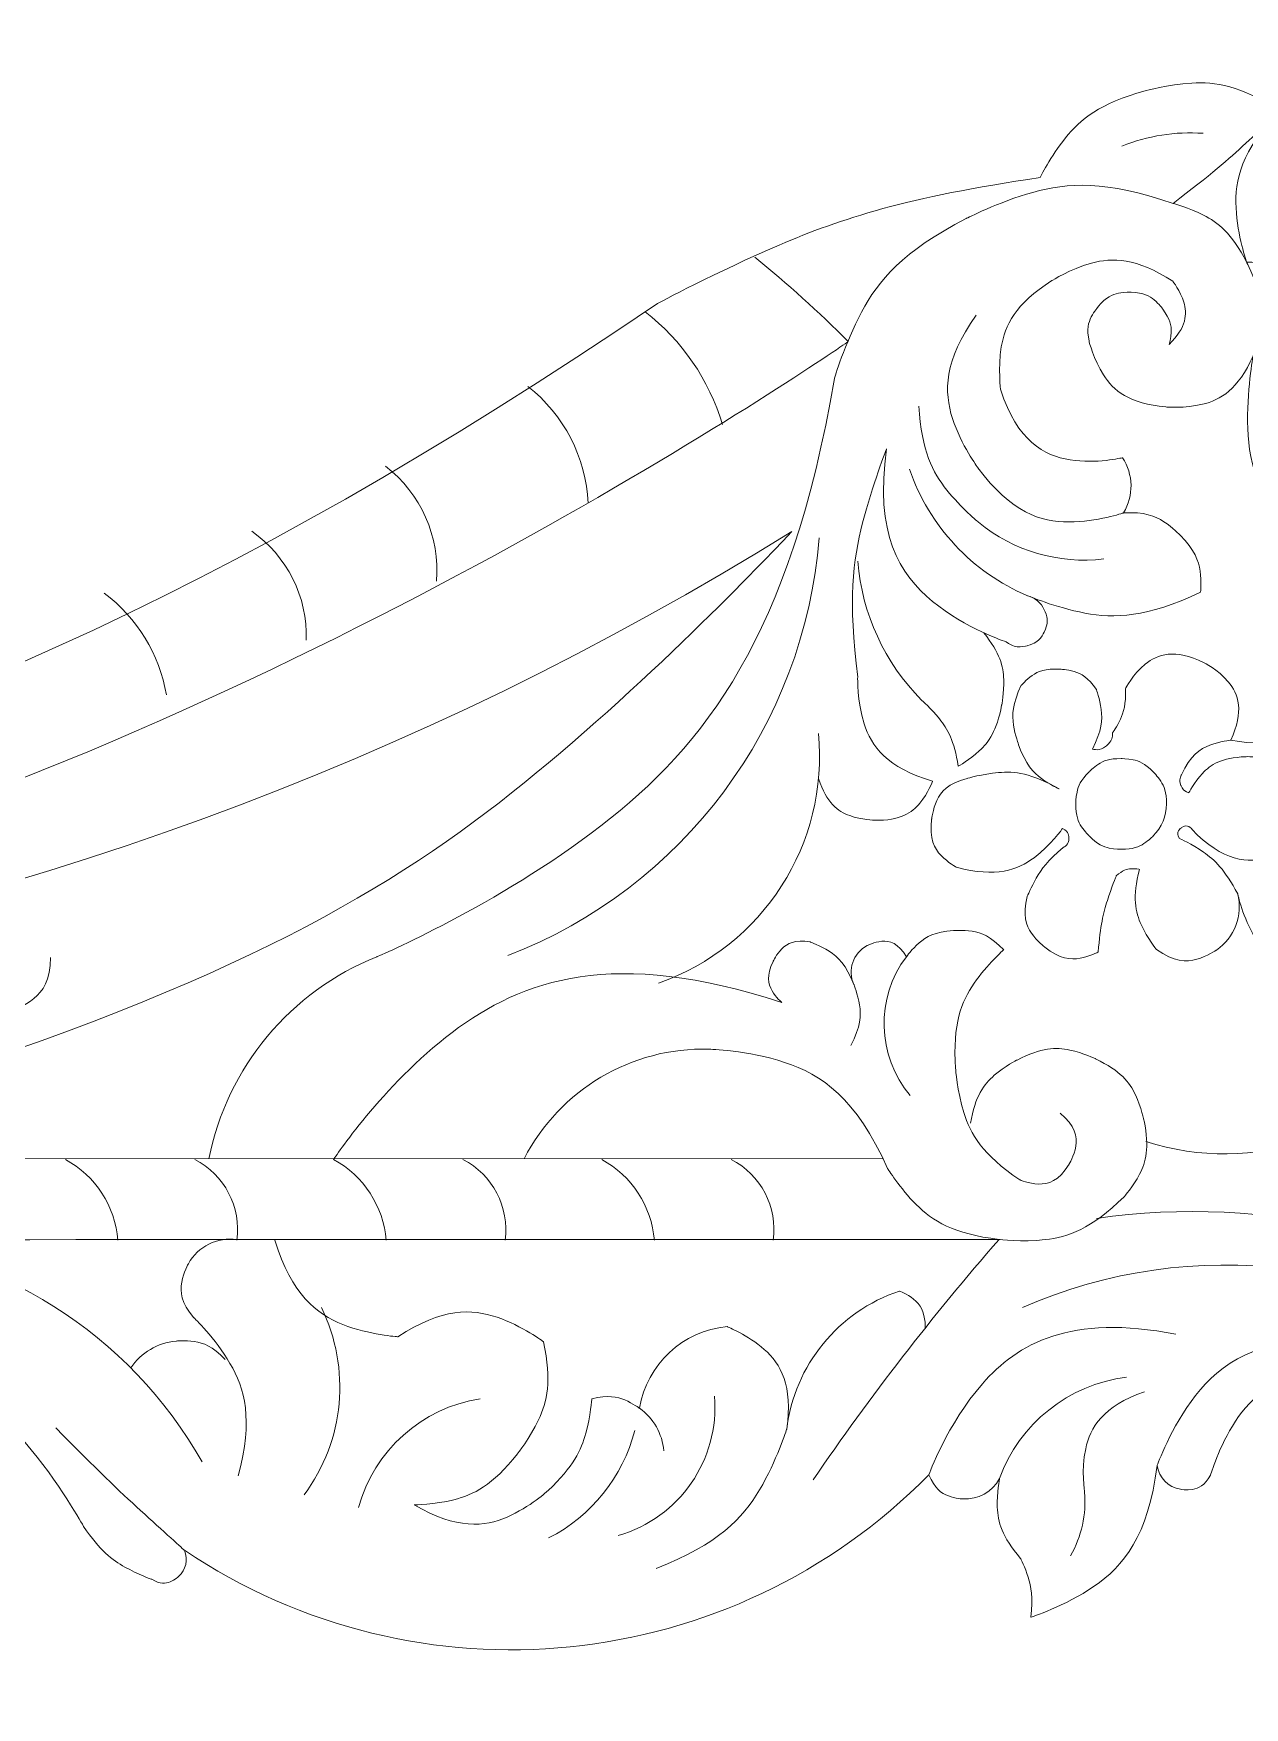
# Model space of a CAD drawing. Header units: millimetres. Extents: x 5499 to 5701, y 4312 to 4481.
# Drawn here: x 5571.24 to 5593.48, y 4449.94 to 4480.68 of the extents above; entities that cross this region are included whole.
import ezdxf

# ---------------------------------------------------------------- set-up
doc = ezdxf.new("R2010")
doc.units = ezdxf.units.MM
doc.header["$MEASUREMENT"] = 0
doc.layers.add('SITARA ALL', color=18, linetype='Continuous', true_color=0x000000)

msp = doc.modelspace()

# ---------------------------------------------------------------- linework, layer by layer
at = {"layer": 'SITARA ALL', "color": 6, "lineweight": 9, "true_color": 0xff00ff}
for points, knots in [([(5517.796, 4471.664), (5519.12, 4473.189), (5521.014, 4474.097), (5523.032, 4474.173), (5523.032, 4474.173), (5524.041, 4474.211), (5525.035, 4474.039), (5526.029, 4473.867), (5527.008, 4473.485), (5528.442, 4472.063), (5528.442, 4472.063), (5528.718, 4472.31), (5528.937, 4472.608), (5529.157, 4472.907), (5529.319, 4473.257), (5529.339, 4473.997), (5529.339, 4473.997), (5537.646, 4469.097), (5546.998, 4466.816), (5556.351, 4464.536), (5566.751, 4464.876), (5582.702, 4475.721), (5582.702, 4475.721), (5583.798, 4476.307), (5584.94, 4476.795), (5586.082, 4477.284), (5587.27, 4477.675), (5589.729, 4478.033), (5589.729, 4478.033), (5589.924, 4478.423), (5590.196, 4478.763), (5590.469, 4479.103), (5590.819, 4479.393), (5591.66, 4479.627), (5591.66, 4479.627), (5592.08, 4479.744), (5592.515, 4479.769), (5592.95, 4479.795), (5593.4, 4479.728), (5594.136, 4479.26), (5594.136, 4479.26), (5594.327, 4479.125), (5594.521, 4478.993), (5594.714, 4478.862), (5594.91, 4478.735), (5595.313, 4478.497), (5595.313, 4478.497), (5595.632, 4478.441), (5595.948, 4478.503), (5596.263, 4478.565), (5596.577, 4478.744), (5596.804, 4479.349), (5596.804, 4479.349), (5596.893, 4479.519), (5597.015, 4479.667), (5597.137, 4479.815), (5597.292, 4479.941), (5597.661, 4480.045), (5597.661, 4480.045), (5597.428, 4480.287), (5597.133, 4480.446), (5596.837, 4480.605), (5596.479, 4480.68), (5595.856, 4480.427), (5595.856, 4480.427), (5595.544, 4480.3), (5595.287, 4480.085), (5595.03, 4479.87), (5594.826, 4479.566), (5594.83, 4478.893)], [0, 0, 0, 0, 0.041667, 0.041667, 0.041667, 0.083333, 0.083333, 0.083333, 0.125, 0.125, 0.125, 0.166667, 0.166667, 0.166667, 0.208333, 0.208333, 0.208333, 0.25, 0.25, 0.25, 0.291667, 0.291667, 0.291667, 0.333333, 0.333333, 0.333333, 0.375, 0.375, 0.375, 0.416667, 0.416667, 0.416667, 0.458333, 0.458333, 0.458333, 0.5, 0.5, 0.5, 0.541667, 0.541667, 0.541667, 0.583333, 0.583333, 0.583333, 0.625, 0.625, 0.625, 0.666667, 0.666667, 0.666667, 0.708333, 0.708333, 0.708333, 0.75, 0.75, 0.75, 0.791667, 0.791667, 0.791667, 0.833333, 0.833333, 0.833333, 0.875, 0.875, 0.875, 0.916667, 0.916667, 0.916667, 1, 1, 1, 1]), ([(5595.313, 4478.497), (5595.407, 4477.979), (5595.258, 4477.448), (5594.908, 4477.055), (5594.908, 4477.055), (5594.733, 4476.858), (5594.518, 4476.707), (5594.303, 4476.556), (5594.048, 4476.451), (5593.523, 4476.483), (5593.523, 4476.483), (5593.353, 4476.967), (5593.328, 4477.478), (5593.302, 4477.989), (5593.421, 4478.526), (5594.136, 4479.26), (5594.136, 4479.26), (5593.827, 4478.957), (5593.509, 4478.663), (5593.19, 4478.369), (5592.862, 4478.085), (5592.173, 4477.559), (5592.173, 4477.559), (5592.464, 4477.482), (5592.731, 4477.346), (5592.999, 4477.21), (5593.243, 4477.015), (5593.523, 4476.483), (5593.523, 4476.483), (5593.663, 4476.217), (5593.743, 4475.928), (5593.824, 4475.639), (5593.846, 4475.327), (5593.643, 4474.762)], [0, 0, 0, 0, 0.083333, 0.083333, 0.083333, 0.166667, 0.166667, 0.166667, 0.25, 0.25, 0.25, 0.333333, 0.333333, 0.333333, 0.416667, 0.416667, 0.416667, 0.5, 0.5, 0.5, 0.583333, 0.583333, 0.583333, 0.666667, 0.666667, 0.666667, 0.75, 0.75, 0.75, 0.833333, 0.833333, 0.833333, 1, 1, 1, 1]), ([(5574.464, 4460.015), (5574.799, 4461.695), (5575.959, 4463.09), (5577.55, 4463.725), (5577.55, 4463.725), (5579.764, 4464.661), (5581.664, 4466.13), (5583.563, 4467.6), (5585.147, 4469.603), (5585.952, 4474.343), (5585.952, 4474.343), (5586.138, 4474.978), (5586.45, 4475.561), (5586.761, 4476.144), (5587.199, 4476.675), (5588.374, 4477.283), (5588.374, 4477.283), (5588.962, 4477.586), (5589.599, 4477.763), (5590.236, 4477.94), (5590.922, 4477.99), (5592.173, 4477.559)], [0, 0, 0, 0, 0.125, 0.125, 0.125, 0.25, 0.25, 0.25, 0.375, 0.375, 0.375, 0.5, 0.5, 0.5, 0.625, 0.625, 0.625, 0.75, 0.75, 0.75, 1, 1, 1, 1]), ([(5584.488, 4476.573), (5585.088, 4476.087), (5585.662, 4475.569), (5586.208, 4475.022), (5586.208, 4475.022), (5577.641, 4469.073), (5567.763, 4465.81), (5557.885, 4462.547), (5546.696, 4461.97), (5528.442, 4472.063)], [0, 0, 0, 0, 0.25, 0.25, 0.25, 0.5, 0.5, 0.5, 1, 1, 1, 1]), ([(5591.262, 4471.876), (5591.453, 4472.189), (5591.445, 4472.585), (5591.241, 4472.889), (5591.241, 4472.889), (5590.763, 4472.773), (5590.281, 4472.85), (5589.799, 4472.926), (5589.313, 4473.196), (5589.006, 4474.13), (5589.006, 4474.13), (5588.953, 4474.528), (5589.018, 4474.924), (5589.083, 4475.319), (5589.266, 4475.711), (5589.946, 4476.141), (5589.946, 4476.141), (5590.285, 4476.356), (5590.672, 4476.462), (5591.058, 4476.568), (5591.491, 4476.566), (5592.166, 4476.129), (5592.166, 4476.129), (5592.306, 4475.956), (5592.37, 4475.745), (5592.433, 4475.534), (5592.42, 4475.283), (5592.102, 4474.971), (5592.102, 4474.971), (5592.133, 4475.083), (5592.137, 4475.198), (5592.142, 4475.314), (5592.12, 4475.433), (5591.983, 4475.62), (5591.983, 4475.62), (5591.915, 4475.713), (5591.827, 4475.788), (5591.739, 4475.863), (5591.632, 4475.92), (5591.401, 4475.929), (5591.401, 4475.929), (5591.285, 4475.933), (5591.172, 4475.911), (5591.059, 4475.889), (5590.947, 4475.84), (5590.797, 4475.665), (5590.797, 4475.665), (5590.722, 4475.577), (5590.669, 4475.474), (5590.616, 4475.371), (5590.585, 4475.254), (5590.629, 4475.027), (5590.629, 4475.027), (5590.712, 4474.696), (5590.895, 4474.41), (5591.078, 4474.123), (5591.362, 4473.881), (5592.042, 4473.821), (5592.042, 4473.821), (5592.381, 4473.791), (5592.712, 4473.871), (5593.043, 4473.95), (5593.364, 4474.139), (5593.643, 4474.762), (5593.643, 4474.762), (5593.519, 4474.099), (5593.545, 4473.425), (5593.57, 4472.752), (5593.746, 4472.067), (5594.602, 4471.024), (5594.602, 4471.024), (5594.957, 4470.777), (5595.202, 4470.424), (5595.446, 4470.07), (5595.581, 4469.61), (5595.251, 4468.811), (5595.251, 4468.811), (5595.086, 4468.412), (5594.794, 4468.097), (5594.501, 4467.782), (5594.081, 4467.551), (5593.23, 4467.701), (5593.23, 4467.701), (5593.033, 4467.682), (5592.849, 4467.612), (5592.664, 4467.542), (5592.492, 4467.421), (5592.324, 4467.063), (5592.324, 4467.063), (5592.309, 4467.033), (5592.301, 4467), (5592.293, 4466.967), (5592.291, 4466.931), (5592.317, 4466.868), (5592.317, 4466.868), (5592.33, 4466.837), (5592.349, 4466.809), (5592.369, 4466.781), (5592.395, 4466.757), (5592.459, 4466.734), (5592.459, 4466.734), (5592.561, 4466.931), (5592.711, 4467.092), (5592.861, 4467.254), (5593.06, 4467.381), (5593.502, 4467.399), (5593.502, 4467.399), (5593.724, 4467.408), (5593.938, 4467.358), (5594.153, 4467.308), (5594.362, 4467.198), (5594.598, 4466.823), (5594.598, 4466.823), (5594.688, 4466.691), (5594.738, 4466.54), (5594.789, 4466.389), (5594.8, 4466.219), (5594.657, 4465.933), (5594.657, 4465.933), (5594.338, 4465.67), (5593.945, 4465.553), (5593.552, 4465.436), (5593.085, 4465.465), (5592.518, 4466.067), (5592.518, 4466.067), (5592.495, 4466.097), (5592.461, 4466.115), (5592.428, 4466.133), (5592.384, 4466.139), (5592.323, 4466.093), (5592.323, 4466.093), (5592.292, 4466.07), (5592.273, 4466.037), (5592.255, 4466.004), (5592.248, 4465.961), (5592.292, 4465.898), (5592.292, 4465.898), (5592.52, 4465.791), (5592.728, 4465.648), (5592.936, 4465.504), (5593.123, 4465.326), (5593.359, 4464.879), (5593.359, 4464.879), (5593.45, 4464.442), (5593.687, 4464.065), (5593.923, 4463.689), (5594.306, 4463.373), (5595.199, 4463.358)], [0, 0, 0, 0, 0.02, 0.02, 0.02, 0.04, 0.04, 0.04, 0.06, 0.06, 0.06, 0.08, 0.08, 0.08, 0.1, 0.1, 0.1, 0.12, 0.12, 0.12, 0.14, 0.14, 0.14, 0.16, 0.16, 0.16, 0.18, 0.18, 0.18, 0.2, 0.2, 0.2, 0.22, 0.22, 0.22, 0.24, 0.24, 0.24, 0.26, 0.26, 0.26, 0.28, 0.28, 0.28, 0.3, 0.3, 0.3, 0.32, 0.32, 0.32, 0.34, 0.34, 0.34, 0.36, 0.36, 0.36, 0.38, 0.38, 0.38, 0.4, 0.4, 0.4, 0.42, 0.42, 0.42, 0.44, 0.44, 0.44, 0.46, 0.46, 0.46, 0.48, 0.48, 0.48, 0.5, 0.5, 0.5, 0.52, 0.52, 0.52, 0.54, 0.54, 0.54, 0.56, 0.56, 0.56, 0.58, 0.58, 0.58, 0.6, 0.6, 0.6, 0.62, 0.62, 0.62, 0.64, 0.64, 0.64, 0.66, 0.66, 0.66, 0.68, 0.68, 0.68, 0.7, 0.7, 0.7, 0.72, 0.72, 0.72, 0.74, 0.74, 0.74, 0.76, 0.76, 0.76, 0.78, 0.78, 0.78, 0.8, 0.8, 0.8, 0.82, 0.82, 0.82, 0.84, 0.84, 0.84, 0.86, 0.86, 0.86, 0.88, 0.88, 0.88, 0.9, 0.9, 0.9, 0.92, 0.92, 0.92, 0.94, 0.94, 0.94, 0.96, 0.96, 0.96, 1, 1, 1, 1]), ([(5587.332, 4472.678), (5587.691, 4471.631), (5588.48, 4470.786), (5589.5, 4470.355), (5589.5, 4470.355), (5590.01, 4470.139), (5590.554, 4470.037), (5591.098, 4469.936), (5591.676, 4469.948), (5592.678, 4470.42), (5592.678, 4470.42), (5592.693, 4470.614), (5592.667, 4470.807), (5592.64, 4470.999), (5592.571, 4471.19), (5592.3, 4471.469), (5592.3, 4471.469), (5592.164, 4471.608), (5592.002, 4471.715), (5591.84, 4471.822), (5591.65, 4471.896), (5591.262, 4471.876), (5591.262, 4471.876), (5590.773, 4471.71), (5590.259, 4471.71), (5589.744, 4471.71), (5589.204, 4471.877), (5588.587, 4472.706), (5588.587, 4472.706), (5588.278, 4473.12), (5588.121, 4473.61), (5587.964, 4474.1), (5587.958, 4474.665), (5588.558, 4475.506)], [0, 0, 0, 0, 0.083333, 0.083333, 0.083333, 0.166667, 0.166667, 0.166667, 0.25, 0.25, 0.25, 0.333333, 0.333333, 0.333333, 0.416667, 0.416667, 0.416667, 0.5, 0.5, 0.5, 0.583333, 0.583333, 0.583333, 0.666667, 0.666667, 0.666667, 0.75, 0.75, 0.75, 0.833333, 0.833333, 0.833333, 1, 1, 1, 1]), ([(5590.903, 4471.032), (5590.075, 4470.931), (5589.242, 4471.173), (5588.599, 4471.704), (5588.599, 4471.704), (5588.277, 4471.97), (5588.017, 4472.295), (5587.757, 4472.621), (5587.558, 4473.007), (5587.501, 4473.839)], [0, 0, 0, 0, 0.25, 0.25, 0.25, 0.5, 0.5, 0.5, 1, 1, 1, 1]), ([(5589.5, 4470.355), (5589.636, 4470.318), (5589.748, 4470.224), (5589.807, 4470.097), (5589.807, 4470.097), (5589.837, 4470.034), (5589.852, 4469.966), (5589.867, 4469.897), (5589.867, 4469.824), (5589.808, 4469.697), (5589.808, 4469.697), (5589.778, 4469.633), (5589.736, 4469.578), (5589.693, 4469.523), (5589.637, 4469.476), (5589.502, 4469.439), (5589.502, 4469.439), (5589.434, 4469.421), (5589.364, 4469.418), (5589.294, 4469.415), (5589.222, 4469.427), (5589.107, 4469.507), (5589.107, 4469.507), (5588.36, 4469.755), (5587.755, 4470.252), (5587.15, 4470.749), (5586.687, 4471.494), (5586.91, 4473.053), (5586.91, 4473.053), (5586.647, 4472.387), (5586.47, 4471.693), (5586.293, 4470.999), (5586.202, 4470.278), (5586.38, 4468.857), (5586.38, 4468.857), (5586.364, 4468.42), (5586.497, 4468.005), (5586.631, 4467.59), (5586.915, 4467.197), (5587.755, 4466.951), (5587.755, 4466.951), (5587.672, 4466.73), (5587.524, 4466.548), (5587.375, 4466.366), (5587.163, 4466.222), (5586.692, 4466.233), (5586.692, 4466.233), (5586.456, 4466.238), (5586.235, 4466.317), (5586.014, 4466.396), (5585.808, 4466.548), (5585.661, 4466.996)], [0, 0, 0, 0, 0.055556, 0.055556, 0.055556, 0.111111, 0.111111, 0.111111, 0.166667, 0.166667, 0.166667, 0.222222, 0.222222, 0.222222, 0.277778, 0.277778, 0.277778, 0.333333, 0.333333, 0.333333, 0.388889, 0.388889, 0.388889, 0.444444, 0.444444, 0.444444, 0.5, 0.5, 0.5, 0.555556, 0.555556, 0.555556, 0.611111, 0.611111, 0.611111, 0.666667, 0.666667, 0.666667, 0.722222, 0.722222, 0.722222, 0.777778, 0.777778, 0.777778, 0.833333, 0.833333, 0.833333, 0.888889, 0.888889, 0.888889, 1, 1, 1, 1]), ([(5539.103, 4464.657), (5554.744, 4460.487), (5571.426, 4462.98), (5585.17, 4471.534), (5585.17, 4471.534), (5583.069, 4469.268), (5580.7, 4467.285), (5578.332, 4465.302), (5575.697, 4463.602), (5569.836, 4461.644), (5569.836, 4461.644), (5569.721, 4461.569), (5569.591, 4461.528), (5569.461, 4461.486), (5569.316, 4461.478), (5569.071, 4461.599), (5569.071, 4461.599), (5568.948, 4461.66), (5568.846, 4461.75), (5568.744, 4461.841), (5568.663, 4461.962), (5568.642, 4462.234), (5568.642, 4462.234), (5568.632, 4462.371), (5568.658, 4462.505), (5568.683, 4462.639), (5568.745, 4462.77), (5568.969, 4462.927), (5568.969, 4462.927), (5569.081, 4463.006), (5569.21, 4463.052), (5569.338, 4463.098), (5569.483, 4463.112), (5569.732, 4463), (5569.732, 4463), (5569.881, 4462.844), (5570.069, 4462.742), (5570.257, 4462.639), (5570.485, 4462.589), (5570.885, 4462.745), (5570.885, 4462.745), (5571.085, 4462.823), (5571.251, 4462.958), (5571.418, 4463.093), (5571.551, 4463.285), (5571.558, 4463.714)], [0, 0, 0, 0, 0.0625, 0.0625, 0.0625, 0.125, 0.125, 0.125, 0.1875, 0.1875, 0.1875, 0.25, 0.25, 0.25, 0.3125, 0.3125, 0.3125, 0.375, 0.375, 0.375, 0.4375, 0.4375, 0.4375, 0.5, 0.5, 0.5, 0.5625, 0.5625, 0.5625, 0.625, 0.625, 0.625, 0.6875, 0.6875, 0.6875, 0.75, 0.75, 0.75, 0.8125, 0.8125, 0.8125, 0.875, 0.875, 0.875, 1, 1, 1, 1]), ([(5586.381, 4470.988), (5586.458, 4470.027), (5586.873, 4469.123), (5587.553, 4468.438), (5587.553, 4468.438), (5587.732, 4468.281), (5587.882, 4468.095), (5588.032, 4467.91), (5588.151, 4467.695), (5588.228, 4467.224), (5588.228, 4467.224), (5588.436, 4467.343), (5588.612, 4467.505), (5588.789, 4467.667), (5588.934, 4467.872), (5589.024, 4468.343), (5589.024, 4468.343), (5589.069, 4468.578), (5589.061, 4468.817), (5589.054, 4469.057), (5588.994, 4469.3), (5588.696, 4469.676)], [0, 0, 0, 0, 0.125, 0.125, 0.125, 0.25, 0.25, 0.25, 0.375, 0.375, 0.375, 0.5, 0.5, 0.5, 0.625, 0.625, 0.625, 0.75, 0.75, 0.75, 1, 1, 1, 1]), ([(5593.359, 4464.879), (5593.458, 4464.487), (5593.302, 4464.076), (5592.968, 4463.848), (5592.968, 4463.848), (5592.8, 4463.734), (5592.607, 4463.679), (5592.413, 4463.623), (5592.193, 4463.625), (5591.865, 4463.86), (5591.865, 4463.86), (5591.7, 4464.067), (5591.59, 4464.307), (5591.479, 4464.546), (5591.422, 4464.819), (5591.556, 4465.33), (5591.556, 4465.33), (5591.48, 4465.345), (5591.402, 4465.341), (5591.324, 4465.338), (5591.245, 4465.316), (5591.129, 4465.211), (5591.129, 4465.211), (5591.039, 4464.988), (5590.965, 4464.758), (5590.892, 4464.529), (5590.836, 4464.293), (5590.797, 4463.813), (5590.797, 4463.813), (5590.639, 4463.73), (5590.464, 4463.698), (5590.289, 4463.665), (5590.097, 4463.682), (5589.816, 4463.902), (5589.816, 4463.902), (5589.675, 4464.012), (5589.573, 4464.158), (5589.471, 4464.303), (5589.408, 4464.485), (5589.492, 4464.832), (5589.492, 4464.832), (5589.566, 4465.006), (5589.659, 4465.17), (5589.753, 4465.335), (5589.867, 4465.489), (5590.156, 4465.732), (5590.156, 4465.732), (5590.189, 4465.75), (5590.215, 4465.776), (5590.241, 4465.802), (5590.261, 4465.837), (5590.257, 4465.911), (5590.257, 4465.911), (5590.256, 4465.948), (5590.243, 4465.983), (5590.231, 4466.018), (5590.209, 4466.051), (5590.141, 4466.08), (5590.141, 4466.08), (5589.922, 4465.77), (5589.619, 4465.544), (5589.316, 4465.318), (5588.929, 4465.175), (5588.195, 4465.368), (5588.195, 4465.368), (5588.036, 4465.454), (5587.911, 4465.585), (5587.786, 4465.715), (5587.695, 4465.889), (5587.738, 4466.249), (5587.738, 4466.249), (5587.759, 4466.429), (5587.834, 4466.594), (5587.909, 4466.758), (5588.038, 4466.907), (5588.388, 4467), (5588.388, 4467), (5588.672, 4467.083), (5588.966, 4467.108), (5589.261, 4467.132), (5589.566, 4467.098), (5590.081, 4466.807), (5590.081, 4466.807), (5589.908, 4466.886), (5589.755, 4466.999), (5589.601, 4467.111), (5589.467, 4467.256), (5589.336, 4467.614), (5589.336, 4467.614), (5589.271, 4467.793), (5589.242, 4467.981), (5589.213, 4468.168), (5589.222, 4468.365), (5589.383, 4468.71), (5589.383, 4468.71), (5589.472, 4468.811), (5589.582, 4468.889), (5589.692, 4468.967), (5589.823, 4469.022), (5590.092, 4469.007), (5590.092, 4469.007), (5590.226, 4469), (5590.356, 4468.962), (5590.485, 4468.924), (5590.609, 4468.856), (5590.764, 4468.636), (5590.764, 4468.636), (5590.828, 4468.455), (5590.853, 4468.266), (5590.878, 4468.077), (5590.865, 4467.878), (5590.69, 4467.538), (5590.69, 4467.538), (5590.735, 4467.528), (5590.781, 4467.528), (5590.828, 4467.529), (5590.875, 4467.54), (5590.947, 4467.597), (5590.947, 4467.597), (5590.983, 4467.626), (5591.011, 4467.663), (5591.04, 4467.699), (5591.061, 4467.742), (5591.061, 4467.835), (5591.061, 4467.835), (5591.143, 4467.955), (5591.204, 4468.086), (5591.266, 4468.218), (5591.307, 4468.36), (5591.299, 4468.65), (5591.299, 4468.65), (5591.433, 4468.913), (5591.659, 4469.098), (5591.885, 4469.283), (5592.205, 4469.389), (5592.733, 4469.129), (5592.733, 4469.129), (5592.997, 4468.999), (5593.185, 4468.775), (5593.373, 4468.551), (5593.483, 4468.233), (5593.23, 4467.701)], [0, 0, 0, 0, 0.020833, 0.020833, 0.020833, 0.041667, 0.041667, 0.041667, 0.0625, 0.0625, 0.0625, 0.083333, 0.083333, 0.083333, 0.104167, 0.104167, 0.104167, 0.125, 0.125, 0.125, 0.145833, 0.145833, 0.145833, 0.166667, 0.166667, 0.166667, 0.1875, 0.1875, 0.1875, 0.208333, 0.208333, 0.208333, 0.229167, 0.229167, 0.229167, 0.25, 0.25, 0.25, 0.270833, 0.270833, 0.270833, 0.291667, 0.291667, 0.291667, 0.3125, 0.3125, 0.3125, 0.333333, 0.333333, 0.333333, 0.354167, 0.354167, 0.354167, 0.375, 0.375, 0.375, 0.395833, 0.395833, 0.395833, 0.416667, 0.416667, 0.416667, 0.4375, 0.4375, 0.4375, 0.458333, 0.458333, 0.458333, 0.479167, 0.479167, 0.479167, 0.5, 0.5, 0.5, 0.520833, 0.520833, 0.520833, 0.541667, 0.541667, 0.541667, 0.5625, 0.5625, 0.5625, 0.583333, 0.583333, 0.583333, 0.604167, 0.604167, 0.604167, 0.625, 0.625, 0.625, 0.645833, 0.645833, 0.645833, 0.666667, 0.666667, 0.666667, 0.6875, 0.6875, 0.6875, 0.708333, 0.708333, 0.708333, 0.729167, 0.729167, 0.729167, 0.75, 0.75, 0.75, 0.770833, 0.770833, 0.770833, 0.791667, 0.791667, 0.791667, 0.8125, 0.8125, 0.8125, 0.833333, 0.833333, 0.833333, 0.854167, 0.854167, 0.854167, 0.875, 0.875, 0.875, 0.895833, 0.895833, 0.895833, 0.916667, 0.916667, 0.916667, 0.9375, 0.9375, 0.9375, 0.958333, 0.958333, 0.958333, 1, 1, 1, 1]), ([(5586.842, 4460.018), (5586.842, 4460.018), (5512.416, 4460.002), (5512.416, 4460.002), (5512.416, 4460.002), (5512.015, 4459.922), (5511.649, 4459.742), (5511.283, 4459.561), (5510.951, 4459.28), (5510.66, 4458.516), (5510.66, 4458.516), (5510.482, 4459.848), (5510.29, 4461.177), (5510.098, 4462.507), (5509.891, 4463.834), (5509.42, 4466.479), (5509.42, 4466.479), (5509.559, 4466.785), (5509.785, 4467.032), (5510.01, 4467.279), (5510.322, 4467.468), (5510.993, 4467.428), (5510.993, 4467.428), (5511.336, 4466.213), (5511.626, 4464.984), (5511.917, 4463.756), (5512.155, 4462.514), (5512.416, 4460.002), (5512.416, 4460.002), (5512.682, 4459.826), (5512.914, 4459.607), (5513.146, 4459.388), (5513.343, 4459.126), (5513.534, 4458.517)], [0, 0, 0, 0, 0.083333, 0.083333, 0.083333, 0.166667, 0.166667, 0.166667, 0.25, 0.25, 0.25, 0.333333, 0.333333, 0.333333, 0.416667, 0.416667, 0.416667, 0.5, 0.5, 0.5, 0.583333, 0.583333, 0.583333, 0.666667, 0.666667, 0.666667, 0.75, 0.75, 0.75, 0.833333, 0.833333, 0.833333, 1, 1, 1, 1]), ([(5592.051, 4466.532), (5592.051, 4466.311), (5591.963, 4466.099), (5591.807, 4465.943), (5591.807, 4465.943), (5591.729, 4465.865), (5591.637, 4465.804), (5591.545, 4465.743), (5591.439, 4465.699), (5591.218, 4465.699), (5591.218, 4465.699), (5591.108, 4465.699), (5591, 4465.721), (5590.892, 4465.743), (5590.786, 4465.787), (5590.629, 4465.944), (5590.629, 4465.944), (5590.551, 4466.022), (5590.49, 4466.114), (5590.429, 4466.205), (5590.386, 4466.311), (5590.386, 4466.532), (5590.386, 4466.532), (5590.386, 4466.642), (5590.408, 4466.75), (5590.43, 4466.859), (5590.474, 4466.965), (5590.63, 4467.121), (5590.63, 4467.121), (5590.708, 4467.199), (5590.8, 4467.26), (5590.892, 4467.321), (5590.997, 4467.365), (5591.218, 4467.364), (5591.218, 4467.364), (5591.329, 4467.364), (5591.437, 4467.342), (5591.545, 4467.32), (5591.651, 4467.276), (5591.807, 4467.12), (5591.807, 4467.12), (5591.886, 4467.042), (5591.946, 4466.95), (5592.007, 4466.858), (5592.051, 4466.753), (5592.051, 4466.532)], [0, 0, 0, 0, 0.066667, 0.066667, 0.066667, 0.133333, 0.133333, 0.133333, 0.2, 0.2, 0.2, 0.266667, 0.266667, 0.266667, 0.333333, 0.333333, 0.333333, 0.4, 0.4, 0.4, 0.466667, 0.466667, 0.466667, 0.533333, 0.533333, 0.533333, 0.6, 0.6, 0.6, 0.666667, 0.666667, 0.666667, 0.733333, 0.733333, 0.733333, 0.8, 0.8, 0.8, 0.866667, 0.866667, 0.866667, 0.933333, 0.933333, 0.933333, 1, 1, 1, 1]), ([(5587.344, 4461.179), (5586.73, 4461.909), (5586.701, 4462.965), (5587.276, 4463.726), (5587.276, 4463.726), (5587.377, 4463.866), (5587.507, 4463.979), (5587.637, 4464.093), (5587.794, 4464.181), (5588.139, 4464.206), (5588.139, 4464.206), (5588.311, 4464.218), (5588.481, 4464.192), (5588.652, 4464.166), (5588.82, 4464.102), (5589.061, 4463.855), (5589.061, 4463.855), (5588.754, 4463.578), (5588.519, 4463.239), (5588.284, 4462.899), (5588.121, 4462.496), (5588.178, 4461.671), (5588.178, 4461.671), (5588.207, 4461.259), (5588.33, 4460.864), (5588.453, 4460.47), (5588.67, 4460.093), (5589.355, 4459.63), (5589.355, 4459.63), (5589.52, 4459.557), (5589.7, 4459.551), (5589.88, 4459.544), (5590.075, 4459.605), (5590.262, 4459.914), (5590.262, 4459.914), (5590.356, 4460.069), (5590.386, 4460.246), (5590.415, 4460.424), (5590.379, 4460.625), (5590.096, 4460.85)], [0, 0, 0, 0, 0.071429, 0.071429, 0.071429, 0.142857, 0.142857, 0.142857, 0.214286, 0.214286, 0.214286, 0.285714, 0.285714, 0.285714, 0.357143, 0.357143, 0.357143, 0.428571, 0.428571, 0.428571, 0.5, 0.5, 0.5, 0.571429, 0.571429, 0.571429, 0.642857, 0.642857, 0.642857, 0.714286, 0.714286, 0.714286, 0.785714, 0.785714, 0.785714, 0.857143, 0.857143, 0.857143, 1, 1, 1, 1]), ([(5577.721, 4458.519), (5577.669, 4459.144), (5577.306, 4459.701), (5576.756, 4460.002), (5576.756, 4460.002), (5577.643, 4461.359), (5578.93, 4462.334), (5580.217, 4463.309), (5581.905, 4463.901), (5584.985, 4462.884), (5584.985, 4462.884), (5584.877, 4462.978), (5584.807, 4463.102), (5584.737, 4463.226), (5584.704, 4463.38), (5584.826, 4463.638), (5584.826, 4463.638), (5584.886, 4463.768), (5584.986, 4463.869), (5585.086, 4463.971), (5585.226, 4464.044), (5585.508, 4463.998), (5585.508, 4463.998), (5585.691, 4463.931), (5585.856, 4463.826), (5586.021, 4463.721), (5586.167, 4463.579), (5586.31, 4463.215), (5586.31, 4463.215), (5586.382, 4463.033), (5586.413, 4462.84), (5586.444, 4462.648), (5586.434, 4462.444), (5586.256, 4462.096)], [0, 0, 0, 0, 0.083333, 0.083333, 0.083333, 0.166667, 0.166667, 0.166667, 0.25, 0.25, 0.25, 0.333333, 0.333333, 0.333333, 0.416667, 0.416667, 0.416667, 0.5, 0.5, 0.5, 0.583333, 0.583333, 0.583333, 0.666667, 0.666667, 0.666667, 0.75, 0.75, 0.75, 0.833333, 0.833333, 0.833333, 1, 1, 1, 1]), ([(5586.31, 4463.215), (5586.188, 4463.479), (5586.293, 4463.793), (5586.551, 4463.929), (5586.551, 4463.929), (5586.679, 4463.997), (5586.823, 4464.009), (5586.968, 4464.021), (5587.127, 4463.976), (5587.276, 4463.726)], [0, 0, 0, 0, 0.25, 0.25, 0.25, 0.5, 0.5, 0.5, 1, 1, 1, 1]), ([(5580.256, 4460.017), (5580.906, 4461.285), (5582.225, 4462.067), (5583.65, 4462.028), (5583.65, 4462.028), (5584.363, 4462.009), (5585.038, 4461.786), (5585.713, 4461.563), (5586.35, 4461.137), (5586.93, 4459.835), (5586.93, 4459.835), (5587.155, 4459.474), (5587.455, 4459.174), (5587.756, 4458.874), (5588.133, 4458.635), (5588.976, 4458.534), (5588.976, 4458.534), (5589.398, 4458.483), (5589.821, 4458.53), (5590.243, 4458.577), (5590.665, 4458.721), (5591.272, 4459.316), (5591.272, 4459.316), (5591.439, 4459.507), (5591.556, 4459.732), (5591.674, 4459.957), (5591.742, 4460.215), (5591.64, 4460.712), (5591.64, 4460.712), (5591.588, 4460.961), (5591.481, 4461.19), (5591.373, 4461.42), (5591.208, 4461.63), (5590.75, 4461.849), (5590.75, 4461.849), (5590.522, 4461.959), (5590.273, 4462.012), (5590.025, 4462.065), (5589.758, 4462.061), (5589.307, 4461.829), (5589.307, 4461.829), (5589.081, 4461.713), (5588.889, 4461.548), (5588.697, 4461.382), (5588.538, 4461.167), (5588.45, 4460.667)], [0, 0, 0, 0, 0.0625, 0.0625, 0.0625, 0.125, 0.125, 0.125, 0.1875, 0.1875, 0.1875, 0.25, 0.25, 0.25, 0.3125, 0.3125, 0.3125, 0.375, 0.375, 0.375, 0.4375, 0.4375, 0.4375, 0.5, 0.5, 0.5, 0.5625, 0.5625, 0.5625, 0.625, 0.625, 0.625, 0.6875, 0.6875, 0.6875, 0.75, 0.75, 0.75, 0.8125, 0.8125, 0.8125, 0.875, 0.875, 0.875, 1, 1, 1, 1]), ([(5585.56, 4454.118), (5586.612, 4455.655), (5587.752, 4457.13), (5588.976, 4458.534), (5588.976, 4458.534), (5588.976, 4458.534), (5569.397, 4458.529), (5549.818, 4458.525), (5510.66, 4458.516), (5510.66, 4458.516), (5510.66, 4458.516), (5509.957, 4459.486), (5508.935, 4460.094), (5507.912, 4460.703), (5506.571, 4460.951), (5504.561, 4459.647)], [0, 0, 0, 0, 0.166667, 0.166667, 0.166667, 0.333333, 0.333333, 0.333333, 0.5, 0.5, 0.5, 0.666667, 0.666667, 0.666667, 1, 1, 1, 1]), ([(5590.764, 4458.921), (5593.893, 4459.364), (5597.073, 4458.618), (5599.677, 4456.827), (5599.677, 4456.827), (5599.552, 4457.569), (5599.158, 4458.204), (5598.764, 4458.839), (5598.101, 4459.368), (5596.6, 4459.286), (5596.6, 4459.286), (5596.843, 4459.521), (5597.133, 4459.695), (5597.423, 4459.868), (5597.759, 4459.981), (5598.431, 4459.899), (5598.431, 4459.899), (5598.767, 4459.858), (5599.085, 4459.742), (5599.402, 4459.627), (5599.702, 4459.437), (5600.062, 4458.864)], [0, 0, 0, 0, 0.125, 0.125, 0.125, 0.25, 0.25, 0.25, 0.375, 0.375, 0.375, 0.5, 0.5, 0.5, 0.625, 0.625, 0.625, 0.75, 0.75, 0.75, 1, 1, 1, 1]), ([(5574.981, 4458.531), (5574.62, 4458.584), (5574.264, 4458.407), (5574.088, 4458.088), (5574.088, 4458.088), (5574, 4457.928), (5573.966, 4457.75), (5573.932, 4457.571), (5573.952, 4457.373), (5574.189, 4457.096), (5574.189, 4457.096), (5574.579, 4456.722), (5574.852, 4456.257), (5575.126, 4455.792), (5575.282, 4455.236), (5575.003, 4454.191)], [0, 0, 0, 0, 0.166667, 0.166667, 0.166667, 0.333333, 0.333333, 0.333333, 0.5, 0.5, 0.5, 0.666667, 0.666667, 0.666667, 1, 1, 1, 1]), ([(5589.405, 4457.283), (5592.526, 4458.658), (5596.148, 4458.193), (5598.819, 4456.073), (5598.819, 4456.073), (5599.131, 4455.73), (5599.32, 4455.308), (5599.509, 4454.886), (5599.575, 4454.386), (5599.147, 4453.562), (5599.147, 4453.562), (5598.933, 4453.151), (5598.603, 4452.828), (5598.272, 4452.505), (5597.825, 4452.27), (5596.905, 4452.387), (5596.905, 4452.387), (5596.683, 4452.415), (5596.473, 4452.494), (5596.264, 4452.573), (5596.067, 4452.702), (5595.839, 4453.088), (5595.839, 4453.088), (5595.725, 4453.281), (5595.659, 4453.495), (5595.592, 4453.709), (5595.574, 4453.944), (5595.739, 4454.36), (5595.739, 4454.36), (5595.822, 4454.569), (5595.95, 4454.752), (5596.079, 4454.935), (5596.253, 4455.094), (5596.683, 4455.219), (5596.683, 4455.219), (5596.899, 4455.281), (5597.122, 4455.292), (5597.346, 4455.303), (5597.578, 4455.262), (5597.94, 4454.999)], [0, 0, 0, 0, 0.071429, 0.071429, 0.071429, 0.142857, 0.142857, 0.142857, 0.214286, 0.214286, 0.214286, 0.285714, 0.285714, 0.285714, 0.357143, 0.357143, 0.357143, 0.428571, 0.428571, 0.428571, 0.5, 0.5, 0.5, 0.571429, 0.571429, 0.571429, 0.642857, 0.642857, 0.642857, 0.714286, 0.714286, 0.714286, 0.785714, 0.785714, 0.785714, 0.857143, 0.857143, 0.857143, 1, 1, 1, 1]), ([(5582.82, 4454.654), (5582.792, 4454.966), (5582.629, 4455.25), (5582.375, 4455.433), (5582.375, 4455.433), (5582.248, 4455.524), (5582.104, 4455.586), (5581.961, 4455.647), (5581.8, 4455.679), (5581.496, 4455.607), (5581.496, 4455.607), (5581.471, 4455.286), (5581.387, 4454.976), (5581.304, 4454.665), (5581.161, 4454.365), (5580.695, 4453.922), (5580.695, 4453.922), (5580.357, 4453.616), (5579.94, 4453.436), (5579.523, 4453.256), (5579.028, 4453.203), (5578.237, 4453.657), (5578.237, 4453.657), (5578.607, 4453.664), (5578.966, 4453.754), (5579.324, 4453.843), (5579.672, 4454.016), (5580.131, 4454.596), (5580.131, 4454.596), (5580.361, 4454.886), (5580.52, 4455.22), (5580.678, 4455.553), (5580.766, 4455.931), (5580.611, 4456.654), (5580.611, 4456.654), (5580.219, 4456.949), (5579.756, 4457.106), (5579.292, 4457.262), (5578.758, 4457.281), (5577.935, 4456.747), (5577.935, 4456.747), (5577.411, 4456.78), (5576.925, 4456.972), (5576.438, 4457.165), (5575.989, 4457.517), (5575.678, 4458.52)], [0, 0, 0, 0, 0.0625, 0.0625, 0.0625, 0.125, 0.125, 0.125, 0.1875, 0.1875, 0.1875, 0.25, 0.25, 0.25, 0.3125, 0.3125, 0.3125, 0.375, 0.375, 0.375, 0.4375, 0.4375, 0.4375, 0.5, 0.5, 0.5, 0.5625, 0.5625, 0.5625, 0.625, 0.625, 0.625, 0.6875, 0.6875, 0.6875, 0.75, 0.75, 0.75, 0.8125, 0.8125, 0.8125, 0.875, 0.875, 0.875, 1, 1, 1, 1]), ([(5585.077, 4455.049), (5585.219, 4456.223), (5586.023, 4457.21), (5587.145, 4457.585), (5587.145, 4457.585), (5587.287, 4457.533), (5587.405, 4457.44), (5587.524, 4457.346), (5587.619, 4457.212), (5587.622, 4456.909)], [0, 0, 0, 0, 0.25, 0.25, 0.25, 0.5, 0.5, 0.5, 1, 1, 1, 1]), ([(5588.985, 4454.141), (5588.852, 4453.898), (5588.591, 4453.753), (5588.314, 4453.768), (5588.314, 4453.768), (5588.175, 4453.776), (5588.045, 4453.823), (5587.915, 4453.87), (5587.793, 4453.956), (5587.687, 4454.213), (5587.687, 4454.213), (5588.022, 4455.144), (5588.671, 4455.884), (5589.319, 4456.624), (5590.281, 4457.172), (5592.224, 4456.794)], [0, 0, 0, 0, 0.166667, 0.166667, 0.166667, 0.333333, 0.333333, 0.333333, 0.5, 0.5, 0.5, 0.666667, 0.666667, 0.666667, 1, 1, 1, 1]), ([(5582.375, 4455.433), (5582.507, 4456.241), (5583.168, 4456.858), (5583.984, 4456.932), (5583.984, 4456.932), (5584.362, 4456.782), (5584.665, 4456.513), (5584.967, 4456.244), (5585.193, 4455.855), (5585.077, 4455.049), (5585.077, 4455.049), (5584.891, 4454.464), (5584.578, 4453.937), (5584.265, 4453.409), (5583.825, 4452.94), (5582.681, 4452.493)], [0, 0, 0, 0, 0.166667, 0.166667, 0.166667, 0.333333, 0.333333, 0.333333, 0.5, 0.5, 0.5, 0.666667, 0.666667, 0.666667, 1, 1, 1, 1]), ([(5574.017, 4452.825), (5574.087, 4452.657), (5574.042, 4452.464), (5573.906, 4452.344), (5573.906, 4452.344), (5573.838, 4452.284), (5573.754, 4452.248), (5573.671, 4452.213), (5573.572, 4452.203), (5573.414, 4452.292), (5573.414, 4452.292), (5573.16, 4452.385), (5572.924, 4452.517), (5572.687, 4452.649), (5572.468, 4452.819), (5572.162, 4453.265), (5572.162, 4453.265), (5571.707, 4454.093), (5571.088, 4454.806), (5570.469, 4455.519), (5569.685, 4456.117), (5567.847, 4456.555), (5567.847, 4456.555), (5568.288, 4456.307), (5568.703, 4456.016), (5569.117, 4455.724), (5569.503, 4455.39), (5570.12, 4454.586), (5570.12, 4454.586), (5570.288, 4454.418), (5570.403, 4454.211), (5570.518, 4454.004), (5570.582, 4453.758), (5570.452, 4453.302), (5570.452, 4453.302), (5570.387, 4453.074), (5570.263, 4452.872), (5570.139, 4452.67), (5569.956, 4452.495), (5569.494, 4452.385), (5569.494, 4452.385), (5569.176, 4452.552), (5568.919, 4452.801), (5568.662, 4453.05), (5568.465, 4453.381), (5568.473, 4454.099), (5568.473, 4454.099), (5568.522, 4454.363), (5568.51, 4454.632), (5568.498, 4454.9), (5568.425, 4455.172), (5568.079, 4455.582)], [0, 0, 0, 0, 0.055556, 0.055556, 0.055556, 0.111111, 0.111111, 0.111111, 0.166667, 0.166667, 0.166667, 0.222222, 0.222222, 0.222222, 0.277778, 0.277778, 0.277778, 0.333333, 0.333333, 0.333333, 0.388889, 0.388889, 0.388889, 0.444444, 0.444444, 0.444444, 0.5, 0.5, 0.5, 0.555556, 0.555556, 0.555556, 0.611111, 0.611111, 0.611111, 0.666667, 0.666667, 0.666667, 0.722222, 0.722222, 0.722222, 0.777778, 0.777778, 0.777778, 0.833333, 0.833333, 0.833333, 0.888889, 0.888889, 0.888889, 1, 1, 1, 1]), ([(5573.031, 4456.173), (5573.219, 4456.455), (5573.524, 4456.636), (5573.861, 4456.667), (5573.861, 4456.667), (5574.029, 4456.682), (5574.197, 4456.658), (5574.364, 4456.635), (5574.53, 4456.573), (5574.765, 4456.329)], [0, 0, 0, 0, 0.25, 0.25, 0.25, 0.5, 0.5, 0.5, 1, 1, 1, 1]), ([(5591.316, 4456.003), (5590.251, 4455.871), (5589.349, 4455.151), (5588.985, 4454.141), (5588.985, 4454.141), (5588.934, 4453.88), (5588.944, 4453.615), (5588.954, 4453.35), (5589.025, 4453.08), (5589.371, 4452.677), (5589.371, 4452.677), (5589.454, 4452.51), (5589.511, 4452.332), (5589.568, 4452.155), (5589.601, 4451.967), (5589.558, 4451.596), (5589.558, 4451.596), (5590.183, 4451.794), (5590.723, 4452.165), (5591.262, 4452.536), (5591.715, 4453.081), (5591.879, 4454.382), (5591.879, 4454.382), (5592.129, 4455.084), (5592.586, 4455.669), (5593.043, 4456.254), (5593.707, 4456.722), (5595.198, 4456.716)], [0, 0, 0, 0, 0.1, 0.1, 0.1, 0.2, 0.2, 0.2, 0.3, 0.3, 0.3, 0.4, 0.4, 0.4, 0.5, 0.5, 0.5, 0.6, 0.6, 0.6, 0.7, 0.7, 0.7, 0.8, 0.8, 0.8, 1, 1, 1, 1]), ([(5591.879, 4454.382), (5591.914, 4454.16), (5592.086, 4453.985), (5592.307, 4453.946), (5592.307, 4453.946), (5592.418, 4453.926), (5592.529, 4453.943), (5592.639, 4453.959), (5592.75, 4454.012), (5592.86, 4454.207), (5592.86, 4454.207), (5593.016, 4454.735), (5593.316, 4455.194), (5593.617, 4455.653), (5594.062, 4456.044), (5595.15, 4456.213), (5595.15, 4456.213), (5595.693, 4456.297), (5596.237, 4456.222), (5596.78, 4456.146), (5597.323, 4455.91), (5597.94, 4454.999), (5597.94, 4454.999), (5598.096, 4454.69), (5598.141, 4454.348), (5598.185, 4454.007), (5598.119, 4453.633), (5597.614, 4453.16)], [0, 0, 0, 0, 0.1, 0.1, 0.1, 0.2, 0.2, 0.2, 0.3, 0.3, 0.3, 0.4, 0.4, 0.4, 0.5, 0.5, 0.5, 0.6, 0.6, 0.6, 0.7, 0.7, 0.7, 0.8, 0.8, 0.8, 1, 1, 1, 1]), ([(5590.29, 4452.725), (5590.491, 4453.079), (5590.58, 4453.486), (5590.547, 4453.892), (5590.547, 4453.892), (5590.483, 4454.292), (5590.567, 4454.686), (5590.65, 4455.08), (5590.881, 4455.468), (5591.645, 4455.736)], [0, 0, 0, 0, 0.25, 0.25, 0.25, 0.5, 0.5, 0.5, 1, 1, 1, 1]), ([(5587.687, 4454.213), (5584.053, 4450.524), (5578.316, 4449.938), (5574.017, 4452.825), (5574.017, 4452.825), (5573.611, 4453.187), (5573.211, 4453.555), (5572.81, 4453.923), (5572.416, 4454.298), (5571.651, 4455.072)], [0, 0, 0, 0, 0.25, 0.25, 0.25, 0.5, 0.5, 0.5, 1, 1, 1, 1])]:
    msp.add_open_spline(points, degree=3, knots=knots, dxfattribs=at)
for points in [[(5591.234, 4478.611), (5591.705, 4478.802), (5592.214, 4478.883), (5592.722, 4478.847)], [(5582.477, 4475.569), (5583.154, 4475.044), (5583.65, 4474.321), (5583.895, 4473.501)], [(5580.321, 4474.199), (5580.986, 4473.68), (5581.391, 4472.897), (5581.43, 4472.055)], [(5577.709, 4472.735), (5578.358, 4472.232), (5578.71, 4471.438), (5578.646, 4470.62)], [(5575.251, 4471.538), (5575.901, 4471.085), (5576.279, 4470.334), (5576.253, 4469.542)], [(5585.672, 4471.416), (5585.4, 4467.972), (5583.179, 4464.991), (5579.956, 4463.747)], [(5572.541, 4470.404), (5573.147, 4469.949), (5573.557, 4469.28), (5573.686, 4468.533)], [(5585.661, 4467.828), (5585.851, 4465.804), (5584.641, 4463.912), (5582.722, 4463.24)], [(5597.017, 4462.079), (5595.796, 4460.407), (5593.645, 4459.702), (5591.672, 4460.332)], [(5571.83, 4460.002), (5572.381, 4459.701), (5572.743, 4459.144), (5572.795, 4458.519)], [(5574.206, 4460.002), (5574.751, 4459.721), (5575.061, 4459.128), (5574.98, 4458.52)], [(5579.131, 4460.002), (5579.677, 4459.721), (5579.987, 4459.128), (5579.905, 4458.52)], [(5581.681, 4460.002), (5582.232, 4459.701), (5582.594, 4459.144), (5582.646, 4458.519)], [(5584.056, 4460.002), (5584.602, 4459.721), (5584.912, 4459.128), (5584.83, 4458.52)], [(5567.869, 4458.529), (5570.576, 4458.34), (5573.006, 4456.808), (5574.342, 4454.447)], [(5576.53, 4457.282), (5577.078, 4456.166), (5576.956, 4454.839), (5576.213, 4453.843)], [(5577.214, 4453.61), (5577.501, 4454.658), (5578.374, 4455.439), (5579.447, 4455.609)], [(5583.751, 4455.653), (5583.845, 4454.488), (5583.107, 4453.419), (5581.983, 4453.097)], [(5582.285, 4455.026), (5582.066, 4454.171), (5581.49, 4453.452), (5580.703, 4453.051)]]:
    msp.add_open_spline(points, degree=3, dxfattribs=at)

doc.saveas('drawing.dxf')
